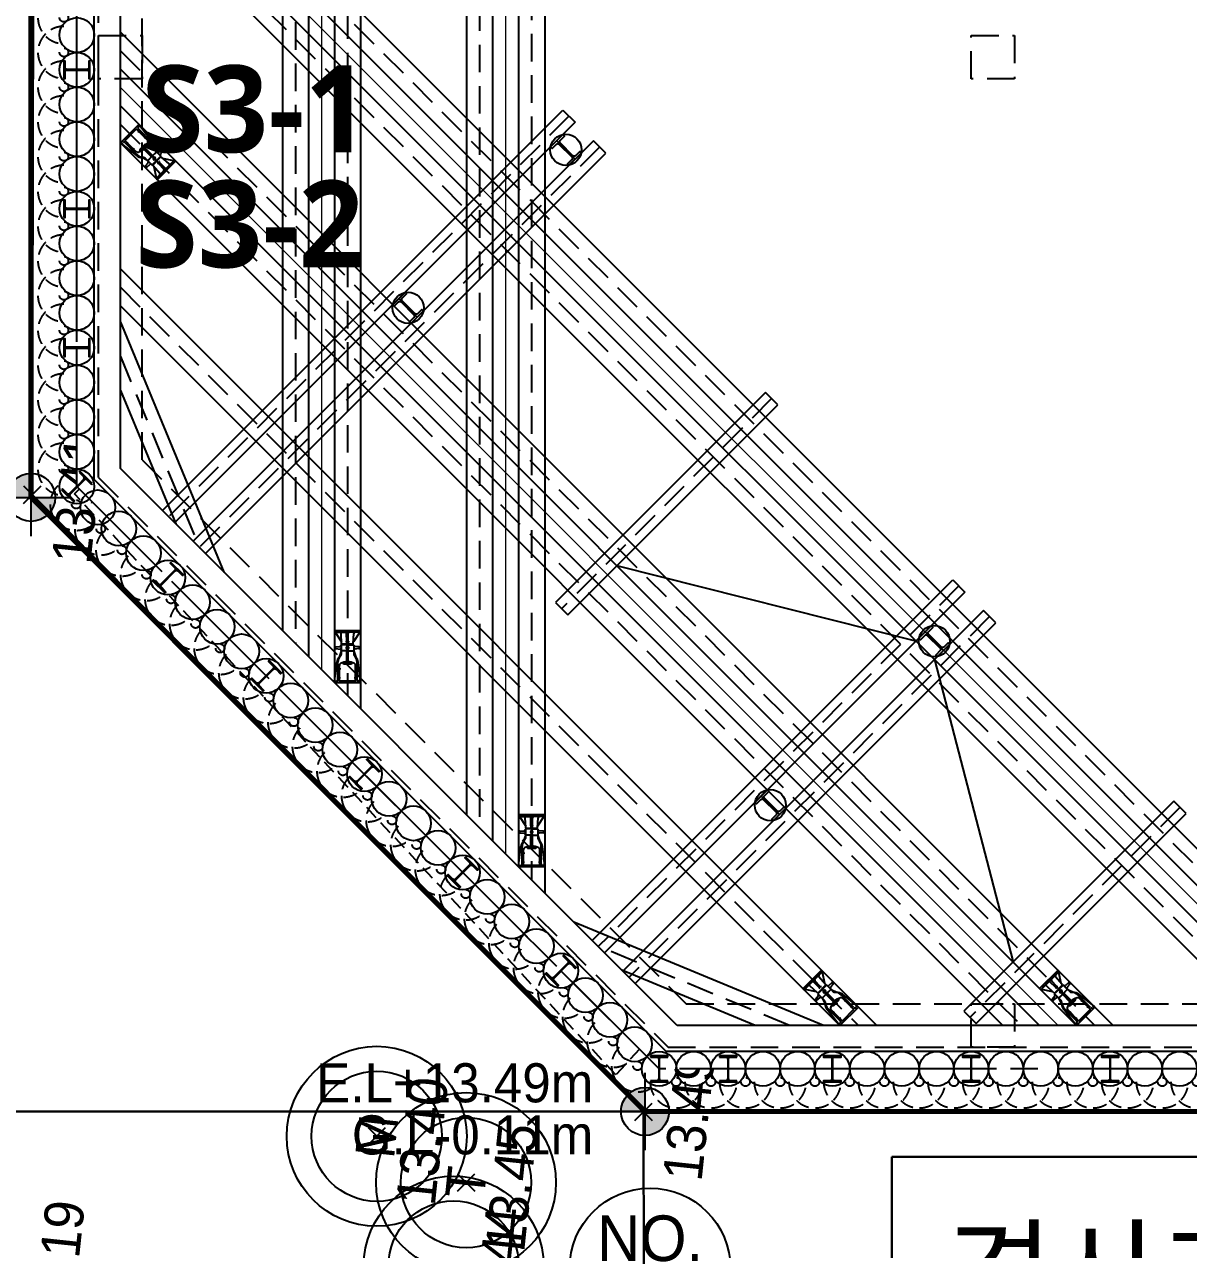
# Model space of a CAD drawing. Header units: millimetres. Extents: x 1073475 to 2890243, y -1340830 to -367733.
# Drawn here: x 2504820 to 2518226, y -432928 to -418822 of the extents above; entities that cross this region are included whole.
import ezdxf
from ezdxf.enums import TextEntityAlignment as Align
from ezdxf.xclip import XClip

# ---------------------------------------------------------------- set-up
doc = ezdxf.new("R2010")
doc.units = ezdxf.units.MM
doc.header["$LTSCALE"] = 50
doc.header["$XCLIPFRAME"] = 2
doc.header["$PDMODE"] = 3
doc.header["$PDSIZE"] = 100
for name, pattern in [('CENTER2', [28.575, 19.05, -3.175, 3.175, -3.175]), ('HIDDEN', [9.525, 6.35, -3.175]), ('HIDDEN2', [4.7625, 3.175, -1.5875]), ('PHANTOM', [63.5, 31.75, -6.35, 6.35, -6.35, 6.35, -6.35])]:
    doc.linetypes.add(name, pattern=pattern)
doc.layers.add('_0', color=7, linetype='Continuous', lineweight=0)
for name, color, linetype in [('ANGLE', 1, 'Continuous'), ('CEN', 1, 'CENTER2'), ('CIP', 1, 'Continuous'), ('H-BEAM', 5, 'Continuous'), ('H-BEAM-상부', 173, 'Continuous'), ('HPILE-300x200', 3, 'Continuous'), ('NO', 2, 'Continuous'), ('POST PILE', 6, 'Continuous'), ('SGR', 8, 'Continuous'), ('ST-CEN', 1, 'HIDDEN'), ('ST-CEN(상부 H-BEAM)', 1, 'HIDDEN'), ('ST-CEN(하부 H-BEAM)', 1, 'HIDDEN'), ('STRUT', 3, 'Continuous'), ('WALE-1', 3, 'Continuous'), ('가시설', 4, 'HIDDEN2'), ('건축', 233, 'HIDDEN'), ('단면', 4, 'Continuous'), ('대지경계선', 6, 'PHANTOM'), ('맨홀', 1, 'Continuous'), ('보도', 7, 'Continuous'), ('상수도맨홀', 1, 'Continuous'), ('연속지적도', 32, 'Continuous'), ('유압JACK', 2, 'Continuous'), ('측량점_높이', 8, 'Continuous'), ('측량점_심볼', 7, 'Continuous'), ('통신맨홀', 1, 'Continuous'), ('현황', 9, 'Continuous'), ('현황레벨', 7, 'Continuous')]:
    doc.layers.add(name, color=color, linetype=linetype)
doc.styles.get("Standard").update_dxf_attribs({"font": ''})
doc.styles.add('굴림체', font='')
doc.styles.add('돋움', font='')
doc.styles.add('로고', font='malgunbd.ttf')
doc.styles.get('Standard').set_extended_font_data('Dotum')
doc.styles.get('굴림체').set_extended_font_data('Dotum')
doc.styles.get('돋움').set_extended_font_data('Dotum')
doc.linetypes.add('WATER_LINE', pattern='A,12.7,-5.08,["WATER",Standard,S=2.54,R=0,X=-2.54,Y=-1.27],-6.35', length=24.13)

# ---------------------------------------------------------------- blocks, each defined once
blk = doc.blocks.new('A$405090834614')
at = {"layer": '가시설', "color": 251}
for p, q in [((132374, 145857), (138369, 152762)), ((138369, 152762), (140599, 150897)), ((140599, 150897), (134797, 144051)), ((134797, 144051), (132374, 145857))]:
    blk.add_line(p, q, dxfattribs=at)
at = {"layer": '맨홀', "color": 251}
for radius in [1036, 750]:
    blk.add_circle((131380, 148521), radius, dxfattribs=at)
at = {"layer": '보도', "color": 251}
for p, q in [((152284, 154699), (138309, 153245)), ((138309, 153245), (131984, 145496)), ((138309, 153245), (138309, 153245)), ((131984, 145496), (131984, 145496)), ((131984, 145496), (133055, 135292))]:
    blk.add_line(p, q, dxfattribs=at)
at = {"layer": '연속지적도', "color": 251}
for p, q in [((128018, 182925), (131988, 145494)), ((131988, 145494), (128018, 182925)), ((138278, 153274), (161008, 155684)), ((161008, 155684), (138278, 153274)), ((131988, 145494), (138278, 153274)), ((138278, 153274), (131988, 145494)), ((92708, 141325), (131988, 145494)), ((131988, 145494), (92708, 141325)), ((131988, 145494), (134628, 120624)), ((134628, 120624), (131988, 145494))]:
    blk.add_line(p, q, dxfattribs=at)
at = {"layer": '측량점_심볼', "color": 251}
for p in [(138309, 153245), (131380, 148521), (130959, 147442), (131984, 145496), (141444, 143892)]:
    blk.add_point(p, dxfattribs=at)
at = {"layer": '통신맨홀', "color": 251}
for centre, radius in [((129988, 147483), 1036), ((130959, 147442), 1036), ((129988, 147483), 750), ((130959, 147442), 750)]:
    blk.add_circle(centre, radius, dxfattribs=at)
at = {"layer": '상수도맨홀', "color": 251, "style": '굴림체'}
for s, p in [('M', (131380, 148521)), ('T', (130959, 147442))]:
    blk.add_text(s, height=450, dxfattribs=at).set_placement(p, align=Align.MIDDLE)
at = {"layer": '측량점_높이', "color": 251, "style": '굴림체'}
for s, p in [('13.41', (138309, 152945)), ('13.19', (129528, 152232)), ('13.40', (131380, 148221)), ('13.44', (129988, 147183)), ('13.45', (130959, 147142)), ('13.49', (131984, 145196)), ('13.73', (141444, 143592))]:
    blk.add_text(s, height=450, dxfattribs=at).set_placement(p, align=Align.TOP_CENTER)
blk = doc.blocks.new('A$C1D3235D9')
at = {"layer": 'SGR', "linetype": 'HIDDEN2'}
blk.add_circle((0, 0), 50, dxfattribs=at)
blk.add_arc((0, 0), 300, 0, 180, dxfattribs=at)
blk = doc.blocks.new('A$C7A8C1D28')
at = {"layer": '현황레벨'}
h = blk.add_hatch(color=8, dxfattribs=at)
h.paths.add_polyline_path([(-71073, -43383, 0.414214), (-71350, -43660), (-71073, -43660)])
h.paths.add_polyline_path([(-71073, -43660), (-71073, -43938, 0.414214), (-70796, -43660)])
h = blk.add_hatch(color=8, dxfattribs=at)
h.paths.add_polyline_path([(-64002, -50454, 0.414214), (-64279, -50731), (-64002, -50731)])
h.paths.add_polyline_path([(-64002, -50731), (-64002, -51009, 0.414214), (-63725, -50731)])
at = {"layer": '_0', "color": 8}
for p, q in [((-65608, -16716), (-65608, -47766)), ((-67729, -18838), (-67729, -45645)), ((-70045, -35941), (-56245, -49741)), ((-70045, -38941), (-59245, -49741))]:
    blk.add_line(p, q, dxfattribs=at)
at = {"layer": 'ANGLE', "color": 8, "ltscale": 0.2}
for p, q in [((-60882, -45316), (-64327, -44447)), ((-60670, -45528), (-59763, -49011))]:
    blk.add_line(p, q, dxfattribs=at)
at = {"layer": 'CEN', "color": 8, "ltscale": 1.5}
for p, q in [((-70545, -43536), (-70545, -20946)), ((-63840, -50241), (-70545, -43536)), ((-38522, -50241), (-63840, -50241))]:
    blk.add_line(p, q, dxfattribs=at)
at = {"layer": 'CIP', "color": 8}
for centre in [(-70545, -38336), (-70545, -38736), (-70545, -39136), (-70545, -39536), (-70545, -39936), (-70545, -40336), (-70545, -40736), (-70545, -41136), (-70545, -41536), (-70545, -41936), (-70545, -42336), (-70545, -42736), (-70545, -43136), (-70545, -43536), (-70306, -43775), (-70063, -44019), (-69780, -44302), (-69497, -44584), (-69214, -44867), (-68931, -45150), (-68648, -45433), (-68366, -45716), (-68083, -45999), (-67800, -46282), (-67517, -46564), (-67234, -46847), (-66951, -47130), (-66669, -47413), (-66386, -47696), (-66103, -47979), (-65820, -48261), (-65537, -48544), (-65254, -48827), (-64971, -49110), (-64689, -49393), (-64406, -49676), (-64123, -49958), (-63840, -50241), (-63443, -50241), (-63045, -50241), (-62645, -50241), (-62245, -50241), (-61845, -50241), (-61445, -50241), (-61045, -50241), (-60645, -50241), (-60245, -50241), (-59845, -50241), (-59445, -50241), (-59045, -50241), (-58645, -50241), (-58245, -50241), (-57845, -50241)]:
    blk.add_circle(centre, 200, dxfattribs=at)
at = {"layer": 'H-BEAM', "color": 8}
for p, q in [((-69561, -43813), (-64948, -39200)), ((-64948, -39200), (-64807, -39341)), ((-64807, -39341), (-69420, -43954)), ((-64595, -39553), (-69208, -44166)), ((-64453, -39695), (-64595, -39553)), ((-69066, -44308), (-64453, -39695)), ((-64612, -48763), (-60458, -44609)), ((-60458, -44609), (-60317, -44751)), ((-60317, -44751), (-64470, -48904)), ((-60105, -44963), (-64258, -49116)), ((-59963, -45104), (-60105, -44963)), ((-64117, -49258), (-59963, -45104))]:
    blk.add_line(p, q, dxfattribs=at)
at = {"layer": 'H-BEAM-상부', "color": 8}
for p, q in [((-62615, -42452), (-65034, -44872)), ((-62473, -42594), (-62615, -42452)), ((-64893, -45013), (-62473, -42594)), ((-65034, -44872), (-64893, -45013)), ((-57910, -47158), (-60329, -49577)), ((-57768, -47299), (-57910, -47158)), ((-60188, -49718), (-57768, -47299)), ((-60329, -49577), (-60188, -49718))]:
    blk.add_line(p, q, dxfattribs=at)
at = {"layer": 'HPILE-300x200', "color": 8}
for p, q in [((-70395, -38736), (-70695, -38736)), ((-70395, -40336), (-70695, -40336)), ((-70395, -41936), (-70695, -41936)), ((-70439, -43430), (-70651, -43642)), ((-70510, -43360), (-70520, -43369)), ((-70520, -43369), (-70466, -43423)), ((-70368, -43501), (-70510, -43360)), ((-70712, -43562), (-70722, -43572)), ((-70722, -43572), (-70580, -43713)), ((-70659, -43615), (-70712, -43562)), ((-70466, -43451), (-70630, -43615)), ((-70624, -43622), (-70460, -43457)), ((-70432, -43457), (-70378, -43511)), ((-70378, -43511), (-70368, -43501)), ((-70571, -43703), (-70624, -43650)), ((-70580, -43713), (-70571, -43703)), ((-69391, -44478), (-69603, -44691)), ((-68260, -45610), (-68472, -45822)), ((-67128, -46741), (-67340, -46953)), ((-65997, -47873), (-66209, -48085)), ((-64865, -49004), (-65078, -49216)), ((-63740, -50091), (-63940, -50091)), ((-63940, -50091), (-63940, -50105)), ((-63940, -50105), (-63865, -50105)), ((-63845, -50125), (-63845, -50357)), ((-63840, -50091), (-63840, -50391)), ((-63836, -50357), (-63836, -50125)), ((-63816, -50105), (-63740, -50105)), ((-63740, -50105), (-63740, -50091)), ((-62945, -50091), (-63145, -50091)), ((-63145, -50091), (-63145, -50105)), ((-63145, -50105), (-63070, -50105)), ((-63050, -50125), (-63050, -50357)), ((-63045, -50091), (-63045, -50391)), ((-63041, -50357), (-63041, -50125)), ((-63021, -50105), (-62945, -50105)), ((-62945, -50105), (-62945, -50091)), ((-61845, -50091), (-61845, -50391)), ((-60245, -50091), (-60245, -50391)), ((-58645, -50091), (-58645, -50391)), ((-63865, -50377), (-63940, -50377)), ((-63940, -50377), (-63940, -50391)), ((-63940, -50391), (-63740, -50391)), ((-63740, -50377), (-63816, -50377)), ((-63740, -50391), (-63740, -50377)), ((-63070, -50377), (-63145, -50377)), ((-63145, -50377), (-63145, -50391)), ((-63145, -50391), (-62945, -50391)), ((-62945, -50377), (-63021, -50377)), ((-62945, -50391), (-62945, -50377))]:
    blk.add_line(p, q, dxfattribs=at)
for points in [[(-70695, -38836), (-70681, -38836), (-70681, -38761, -0.414214), (-70661, -38741), (-70429, -38741, -0.414214), (-70409, -38761), (-70409, -38836), (-70395, -38836), (-70395, -38636), (-70409, -38636), (-70409, -38712, -0.414214), (-70429, -38732), (-70661, -38732, -0.414214), (-70681, -38712), (-70681, -38636), (-70695, -38636)], [(-70695, -40436), (-70681, -40436), (-70681, -40361, -0.414214), (-70661, -40341), (-70429, -40341, -0.414214), (-70409, -40361), (-70409, -40436), (-70395, -40436), (-70395, -40236), (-70409, -40236), (-70409, -40312, -0.414214), (-70429, -40332), (-70661, -40332, -0.414214), (-70681, -40312), (-70681, -40236), (-70695, -40236)], [(-70695, -42036), (-70681, -42036), (-70681, -41961, -0.414214), (-70661, -41941), (-70429, -41941, -0.414214), (-70409, -41961), (-70409, -42036), (-70395, -42036), (-70395, -41836), (-70409, -41836), (-70409, -41912, -0.414214), (-70429, -41932), (-70661, -41932, -0.414214), (-70681, -41912), (-70681, -41836), (-70695, -41836)], [(-69532, -44761), (-69522, -44751), (-69576, -44698, -0.414214), (-69576, -44670), (-69412, -44506, -0.414214), (-69383, -44506), (-69330, -44559), (-69320, -44549), (-69462, -44408), (-69472, -44418), (-69418, -44471, -0.414214), (-69418, -44499), (-69582, -44663, -0.414214), (-69610, -44663), (-69664, -44610), (-69674, -44620)], [(-68401, -45893), (-68391, -45883), (-68444, -45829, -0.414214), (-68444, -45801), (-68280, -45637, -0.414214), (-68252, -45637), (-68199, -45690), (-68189, -45680), (-68330, -45539), (-68340, -45549), (-68287, -45602, -0.414214), (-68287, -45631), (-68451, -45795, -0.414214), (-68479, -45795), (-68532, -45741), (-68542, -45751)], [(-67270, -47024), (-67260, -47014), (-67313, -46961, -0.414214), (-67313, -46932), (-67149, -46768, -0.414214), (-67121, -46768), (-67067, -46822), (-67057, -46812), (-67199, -46670), (-67209, -46680), (-67155, -46734, -0.414214), (-67155, -46762), (-67319, -46926, -0.414214), (-67348, -46926), (-67401, -46873), (-67411, -46883)], [(-66138, -48155), (-66128, -48145), (-66182, -48092, -0.414214), (-66182, -48064), (-66018, -47900, -0.414214), (-65989, -47900), (-65936, -47953), (-65926, -47943), (-66068, -47802), (-66077, -47812), (-66024, -47865, -0.414214), (-66024, -47893), (-66188, -48057, -0.414214), (-66216, -48057), (-66270, -48004), (-66280, -48014)], [(-65007, -49287), (-64997, -49277), (-65050, -49223, -0.414214), (-65050, -49195), (-64886, -49031, -0.414214), (-64858, -49031), (-64805, -49085), (-64795, -49075), (-64936, -48933), (-64946, -48943), (-64893, -48996, -0.414214), (-64893, -49025), (-65057, -49189, -0.414214), (-65085, -49189), (-65138, -49135), (-65148, -49145)], [(-61745, -50391), (-61745, -50377), (-61821, -50377, -0.414214), (-61841, -50357), (-61841, -50125, -0.414214), (-61821, -50105), (-61745, -50105), (-61745, -50091), (-61945, -50091), (-61945, -50105), (-61870, -50105, -0.414214), (-61850, -50125), (-61850, -50357, -0.414214), (-61870, -50377), (-61945, -50377), (-61945, -50391)], [(-60145, -50391), (-60145, -50377), (-60221, -50377, -0.414214), (-60241, -50357), (-60241, -50125, -0.414214), (-60221, -50105), (-60145, -50105), (-60145, -50091), (-60345, -50091), (-60345, -50105), (-60270, -50105, -0.414214), (-60250, -50125), (-60250, -50357, -0.414214), (-60270, -50377), (-60345, -50377), (-60345, -50391)], [(-58545, -50391), (-58545, -50377), (-58621, -50377, -0.414214), (-58641, -50357), (-58641, -50125, -0.414214), (-58621, -50105), (-58545, -50105), (-58545, -50091), (-58745, -50091), (-58745, -50105), (-58670, -50105, -0.414214), (-58650, -50125), (-58650, -50357, -0.414214), (-58670, -50377), (-58745, -50377), (-58745, -50391)]]:
    blk.add_lwpolyline(points, format="xyb", close=True, dxfattribs=at)
for centre, start, end in [((-70480, -43437), 315, 45), ((-70446, -43472), 45, 135), ((-70644, -43601), 225, 315), ((-70610, -43636), 135, 225), ((-63865, -50125), 0, 90), ((-63816, -50125), 90, 180), ((-63070, -50125), 0, 90), ((-63021, -50125), 90, 180), ((-63865, -50357), 270, 0), ((-63816, -50357), 180, 270), ((-63070, -50357), 270, 0), ((-63021, -50357), 180, 270)]:
    blk.add_arc(centre, 20, start, end, dxfattribs=at)
at = {"layer": 'NO', "color": 8}
blk.add_circle((-63944, -52541), 927, dxfattribs=at)
at = {"layer": 'POST PILE', "color": 8}
for p, q in [((-64807, -39765), (-65019, -39553)), ((-66625, -41584), (-66837, -41371)), ((-60564, -45422), (-60776, -45210)), ((-62453, -47311), (-62665, -47099))]:
    blk.add_line(p, q, dxfattribs=at)
for points in [[(-65090, -39624), (-65072, -39642), (-65022, -39592, -0.414214), (-64994, -39592), (-64845, -39740, -0.414214), (-64845, -39769), (-64895, -39818), (-64878, -39836), (-64736, -39695), (-64754, -39677), (-64804, -39727, -0.414214), (-64832, -39727), (-64980, -39578, -0.414214), (-64980, -39550), (-64931, -39500), (-64948, -39483)], [(-66908, -41442), (-66890, -41460), (-66840, -41410, -0.414214), (-66812, -41410), (-66664, -41559, -0.414214), (-66664, -41587), (-66713, -41637), (-66696, -41654), (-66554, -41513), (-66572, -41495), (-66622, -41545, -0.414214), (-66650, -41545), (-66799, -41397, -0.414214), (-66799, -41368), (-66749, -41318), (-66766, -41301)], [(-60847, -45281), (-60829, -45299), (-60780, -45249, -0.414214), (-60751, -45249), (-60603, -45397, -0.414214), (-60603, -45425), (-60653, -45475), (-60635, -45493), (-60493, -45352), (-60511, -45334), (-60561, -45384, -0.414214), (-60589, -45384), (-60738, -45235, -0.414214), (-60738, -45207), (-60688, -45157), (-60706, -45139)], [(-62736, -47170), (-62718, -47187), (-62668, -47138, -0.414214), (-62640, -47138), (-62492, -47286, -0.414214), (-62492, -47314), (-62541, -47364), (-62524, -47382), (-62382, -47240), (-62400, -47223), (-62450, -47273, -0.414214), (-62478, -47273), (-62627, -47124, -0.414214), (-62627, -47096), (-62577, -47046), (-62595, -47028)]]:
    blk.add_lwpolyline(points, format="xyb", close=True, dxfattribs=at)
for centre in [(-64913, -39659), (-66731, -41478), (-60670, -45316), (-62559, -47205)]:
    blk.add_circle(centre, 180, dxfattribs=at)
at = {"layer": 'SGR', "color": 8, "linetype": 'HIDDEN2'}
for centre in [(-70554, -43740), (-70271, -44023), (-70027, -44266), (-69744, -44549), (-63643, -50391), (-63243, -50391), (-62845, -50391), (-62445, -50391), (-62045, -50391)]:
    blk.add_circle(centre, 50, dxfattribs=at)
for centre, start, end in [((-70554, -43740), 135, 315), ((-70271, -44023), 135, 315), ((-70027, -44266), 135, 315), ((-69744, -44549), 135, 315), ((-63643, -50391), 180, 0), ((-63243, -50391), 180, 0), ((-62845, -50391), 180, 0), ((-62445, -50391), 180, 0), ((-62045, -50391), 180, 0)]:
    blk.add_arc(centre, 300, start, end, dxfattribs=at)
at = {"layer": 'ST-CEN', "color": 8}
for p, q in [((-65308, -16416), (-65308, -48066)), ((-65908, -17016), (-65908, -47466)), ((-67429, -18538), (-67429, -45945)), ((-68029, -19138), (-68029, -45345)), ((-70045, -35517), (-55821, -49741)), ((-70045, -36366), (-56669, -49741)), ((-70045, -38517), (-58821, -49741)), ((-70045, -39366), (-59669, -49741)), ((-70045, -41241), (-61545, -49741)), ((-70045, -42036), (-69131, -44243)), ((-62340, -49741), (-64547, -48827))]:
    blk.add_line(p, q, dxfattribs=at)
at = {"layer": 'ST-CEN(상부 H-BEAM)', "color": 8}
for p, q in [((-62544, -42523), (-64963, -44942)), ((-57839, -47228), (-60258, -49647))]:
    blk.add_line(p, q, dxfattribs=at)
at = {"layer": 'ST-CEN(하부 H-BEAM)', "color": 8}
for p, q in [((-64878, -39270), (-69491, -43884)), ((-64524, -39624), (-69137, -44237)), ((-60387, -44680), (-64541, -48833)), ((-60034, -45033), (-64187, -49187))]:
    blk.add_line(p, q, dxfattribs=at)
at = {"layer": 'STRUT', "color": 8}
for p, q in [((-65158, -16266), (-65158, -48216)), ((-65458, -16566), (-65458, -47916)), ((-65758, -16866), (-65758, -47616)), ((-66058, -17166), (-66058, -47316)), ((-67279, -18388), (-67279, -46095)), ((-67579, -18688), (-67579, -45795)), ((-67879, -18988), (-67879, -45495)), ((-68179, -19288), (-68179, -45195)), ((-70045, -35305), (-55609, -49741)), ((-70045, -35729), (-56033, -49741)), ((-70045, -36153), (-56457, -49741)), ((-70045, -36578), (-56882, -49741)), ((-70045, -38305), (-58609, -49741)), ((-70045, -38729), (-59033, -49741)), ((-70045, -39153), (-59457, -49741)), ((-70045, -39578), (-59882, -49741)), ((-70045, -41029), (-61333, -49741)), ((-70045, -41453), (-61757, -49741))]:
    blk.add_line(p, q, dxfattribs=at)
at = {"layer": 'STRUT', "color": 8, "ltscale": 0.2}
for p, q in [((-70045, -41644), (-68854, -44521)), ((-70045, -42428), (-69408, -43966)), ((-61948, -49741), (-64824, -48550)), ((-62732, -49741), (-64270, -49104))]:
    blk.add_line(p, q, dxfattribs=at)
at = {"layer": 'WALE-1', "color": 8}
for p, q in [((-70345, -43453), (-70345, -21029)), ((-70045, -43329), (-70045, -21153)), ((-63633, -49741), (-70045, -43329)), ((-63757, -50041), (-70345, -43453)), ((-39072, -49741), (-63633, -49741)), ((-38772, -50041), (-63757, -50041))]:
    blk.add_line(p, q, dxfattribs=at)
at = {"layer": '건축', "color": 8}
for p, q in [((-70295, -43433), (-70295, -21050)), ((-69795, -43226), (-69795, -21257)), ((-60245, -38841), (-60245, -38341)), ((-60245, -38341), (-59745, -38341)), ((-59745, -38341), (-59745, -38841)), ((-59745, -38841), (-60245, -38841)), ((-69795, -43226), (-63529, -49491)), ((-70295, -43433), (-63737, -49991)), ((-63529, -49491), (-40195, -49491)), ((-60245, -49991), (-60245, -49491)), ((-60245, -49491), (-59745, -49491)), ((-59745, -49491), (-59745, -49991)), ((-63737, -49991), (-39695, -49991)), ((-59745, -49991), (-60245, -49991))]:
    blk.add_line(p, q, dxfattribs=at)
for points in [[(-38995, -50731), (-64002, -50731), (-71073, -43660), (-71073, -20799), (-65416, -15142), (-38995, -15142)], [(-69795, -38841), (-70295, -38841), (-70295, -38341), (-69795, -38341)]]:
    blk.add_lwpolyline(points, close=True, dxfattribs=at)
at = {"layer": '대지경계선', "color": 8}
for p, q in [((-71073, -43660), (-71073, -20799)), ((-70545, -43536), (-70545, -20946)), ((-63840, -50241), (-70545, -43536)), ((-64002, -50731), (-71073, -43660)), ((-38522, -50241), (-63840, -50241)), ((-38995, -50731), (-64002, -50731))]:
    blk.add_line(p, q, dxfattribs=at)
at = {"layer": '유압JACK', "color": 8}
for p, q in [((-70045, -39578), (-69833, -39366)), ((-69991, -39549), (-69862, -39420)), ((-69858, -39420), (-69732, -39546)), ((-69839, -39439), (-69841, -39442)), ((-69841, -39442), (-69831, -39453)), ((-69824, -39382), (-69838, -39396)), ((-69838, -39417), (-69689, -39566)), ((-69824, -39375), (-69833, -39366)), ((-69828, -39450), (-69831, -39453)), ((-69824, -39375), (-69686, -39550)), ((-70036, -39587), (-70045, -39578)), ((-70036, -39587), (-69861, -39725)), ((-70029, -39587), (-70015, -39573)), ((-69994, -39573), (-69844, -39722)), ((-69991, -39553), (-69865, -39679)), ((-69972, -39572), (-69969, -39569)), ((-69969, -39569), (-69958, -39580)), ((-69961, -39583), (-69958, -39580)), ((-69824, -39669), (-69742, -39587)), ((-69822, -39656), (-69755, -39589)), ((-69820, -39672), (-69739, -39591)), ((-69818, -39659), (-69753, -39594)), ((-69816, -39661), (-69751, -39596)), ((-69816, -39669), (-69746, -39598)), ((-69764, -39513), (-69767, -39516)), ((-69757, -39527), (-69767, -39516)), ((-69754, -39524), (-69757, -39527)), ((-69752, -39593), (-69755, -39589)), ((-69753, -39594), (-69752, -39593)), ((-69751, -39596), (-69753, -39594)), ((-69751, -39596), (-69750, -39595)), ((-69746, -39598), (-69750, -39595)), ((-69746, -39598), (-69750, -39595)), ((-69746, -39598), (-69749, -39594)), ((-69746, -39598), (-69742, -39594)), ((-69738, -39603), (-69744, -39597)), ((-69739, -39591), (-69742, -39587)), ((-69736, -39600), (-69742, -39594)), ((-69631, -39677), (-69662, -39613)), ((-69662, -39635), (-69662, -39617)), ((-69897, -39646), (-69895, -39643)), ((-69884, -39654), (-69895, -39643)), ((-69887, -39657), (-69884, -39654)), ((-69820, -39672), (-69824, -39669)), ((-69818, -39659), (-69822, -39656)), ((-69815, -39660), (-69817, -39658)), ((-69813, -39665), (-69816, -39661)), ((-69813, -39665), (-69816, -39662)), ((-69811, -39674), (-69816, -39669)), ((-69808, -39673), (-69814, -39666)), ((-69734, -39780), (-69798, -39748)), ((-69776, -39748), (-69793, -39748)), ((-69771, -39653), (-69691, -39733)), ((-69763, -39661), (-69750, -39648)), ((-69730, -39783), (-69759, -39754)), ((-69758, -39640), (-69678, -39720)), ((-69691, -39744), (-69730, -39783)), ((-69679, -39732), (-69727, -39780)), ((-69704, -39719), (-69691, -39707)), ((-69691, -39744), (-69628, -39681)), ((-69679, -39732), (-69630, -39683)), ((-69669, -39821), (-69590, -39742)), ((-69664, -39825), (-69586, -39746)), ((-69628, -39681), (-69656, -39652)), ((-69629, -39781), (-69581, -39733)), ((-69582, -39726), (-69625, -39683)), ((-69624, -39684), (-69625, -39683)), ((-69623, -39685), (-69625, -39683)), ((-69625, -39786), (-69582, -39742)), ((-69567, -39656), (-69603, -39686)), ((-69588, -39749), (-69592, -39744)), ((-69586, -39746), (-69590, -39742)), ((-69553, -39670), (-69583, -39705)), ((-69581, -39727), (-69582, -39726)), ((-69574, -39742), (-69486, -39821)), ((-69428, -39783), (-69558, -39756)), ((-69755, -39843), (-69725, -39808)), ((-69741, -39857), (-69705, -39827)), ((-69727, -39787), (-69727, -39786)), ((-69685, -39828), (-69727, -39786)), ((-69726, -39788), (-69727, -39786)), ((-69683, -39830), (-69685, -39828)), ((-69629, -39781), (-69678, -39830)), ((-69664, -39825), (-69669, -39821)), ((-69669, -39837), (-69590, -39925)), ((-69625, -39786), (-69668, -39829)), ((-69662, -39823), (-69666, -39818)), ((-69627, -39983), (-69654, -39853)), ((-69630, -39986), (-69528, -39883)), ((-69630, -39986), (-69545, -39901)), ((-69621, -40002), (-69409, -39790)), ((-69409, -39790), (-69621, -40002)), ((-69606, -39816), (-69545, -39880)), ((-69595, -39805), (-69531, -39866)), ((-69425, -39781), (-69535, -39891)), ((-69425, -39781), (-69510, -39866)), ((-69425, -39781), (-69465, -39821)), ((-69409, -39790), (-69418, -39781)), ((-69630, -39986), (-69590, -39946)), ((-69621, -40002), (-69630, -39993)), ((-67579, -45195), (-67579, -45208)), ((-67279, -45195), (-67579, -45195)), ((-67579, -45195), (-67279, -45195)), ((-67574, -45213), (-67454, -45213)), ((-67574, -45213), (-67419, -45213)), ((-67574, -45213), (-67518, -45213)), ((-67570, -45213), (-67498, -45324)), ((-67497, -45345), (-67503, -45227)), ((-67437, -45316), (-67439, -45228)), ((-67284, -45213), (-67429, -45213)), ((-67421, -45316), (-67420, -45228)), ((-67284, -45213), (-67405, -45213)), ((-67362, -45345), (-67356, -45227)), ((-67288, -45213), (-67361, -45324)), ((-67284, -45213), (-67341, -45213)), ((-67279, -45195), (-67279, -45208)), ((-67562, -45382), (-67515, -45378)), ((-67562, -45402), (-67515, -45406)), ((-67502, -45361), (-67502, -45363)), ((-67502, -45363), (-67502, -45423)), ((-67429, -45357), (-67498, -45357)), ((-67429, -45351), (-67491, -45351)), ((-67374, -45351), (-67485, -45351)), ((-67485, -45351), (-67485, -45357)), ((-67374, -45357), (-67485, -45357)), ((-67482, -45351), (-67482, -45357)), ((-67429, -45351), (-67368, -45351)), ((-67429, -45357), (-67361, -45357)), ((-67377, -45351), (-67377, -45357)), ((-67374, -45351), (-67374, -45357)), ((-67357, -45361), (-67357, -45363)), ((-67357, -45363), (-67357, -45423)), ((-67297, -45382), (-67343, -45378)), ((-67297, -45402), (-67343, -45406)), ((-67579, -45782), (-67553, -45561)), ((-67539, -45762), (-67539, -45551)), ((-67502, -45432), (-67525, -45500)), ((-67510, -45484), (-67522, -45496)), ((-67502, -45421), (-67502, -45423)), ((-67502, -45422), (-67502, -45423)), ((-67502, -45427), (-67502, -45468)), ((-67413, -45427), (-67502, -45427)), ((-67429, -45427), (-67498, -45427)), ((-67482, -45561), (-67482, -45569)), ((-67479, -45560), (-67479, -45569)), ((-67438, -45548), (-67438, -45435)), ((-67420, -45454), (-67438, -45454)), ((-67420, -45536), (-67438, -45536)), ((-67429, -45427), (-67361, -45427)), ((-67420, -45548), (-67420, -45435)), ((-67413, -45427), (-67357, -45427)), ((-67380, -45560), (-67380, -45569)), ((-67377, -45561), (-67377, -45569)), ((-67357, -45421), (-67357, -45423)), ((-67357, -45422), (-67357, -45423)), ((-67357, -45427), (-67357, -45468)), ((-67357, -45432), (-67333, -45500)), ((-67349, -45484), (-67337, -45496)), ((-67319, -45762), (-67319, -45551)), ((-67279, -45782), (-67305, -45561)), ((-67523, -45774), (-67523, -45596)), ((-67523, -45627), (-67519, -45627)), ((-67523, -45642), (-67519, -45642)), ((-67519, -45627), (-67519, -45642)), ((-67486, -45569), (-67486, -45574)), ((-67371, -45569), (-67486, -45569)), ((-67371, -45574), (-67486, -45574)), ((-67476, -45569), (-67482, -45569)), ((-67477, -45569), (-67477, -45574)), ((-67476, -45569), (-67476, -45574)), ((-67476, -45569), (-67476, -45574)), ((-67377, -45569), (-67476, -45569)), ((-67474, -45574), (-67476, -45574)), ((-67474, -45577), (-67476, -45577)), ((-67476, -45577), (-67476, -45582)), ((-67382, -45582), (-67476, -45582)), ((-67474, -45574), (-67474, -45577)), ((-67382, -45574), (-67474, -45574)), ((-67382, -45577), (-67474, -45577)), ((-67384, -45574), (-67384, -45577)), ((-67382, -45569), (-67382, -45574)), ((-67382, -45569), (-67382, -45574)), ((-67382, -45577), (-67382, -45582)), ((-67371, -45569), (-67371, -45574)), ((-67339, -45627), (-67339, -45642)), ((-67335, -45627), (-67339, -45627)), ((-67335, -45642), (-67339, -45642)), ((-67335, -45774), (-67335, -45596)), ((-67579, -45782), (-67579, -45795)), ((-67279, -45795), (-67579, -45795)), ((-67574, -45777), (-67554, -45777)), ((-67523, -45732), (-67519, -45732)), ((-67523, -45747), (-67519, -45747)), ((-67338, -45777), (-67520, -45777)), ((-67519, -45747), (-67519, -45732)), ((-67339, -45747), (-67339, -45732)), ((-67335, -45732), (-67339, -45732)), ((-67335, -45747), (-67339, -45747)), ((-67284, -45777), (-67304, -45777)), ((-67279, -45782), (-67279, -45795)), ((-65458, -47316), (-65458, -47329)), ((-65158, -47316), (-65458, -47316)), ((-65458, -47316), (-65158, -47316)), ((-65453, -47334), (-65333, -47334)), ((-65453, -47334), (-65297, -47334)), ((-65453, -47334), (-65396, -47334)), ((-65449, -47334), (-65376, -47445)), ((-65375, -47467), (-65381, -47349)), ((-65316, -47437), (-65318, -47349)), ((-65163, -47334), (-65308, -47334)), ((-65300, -47437), (-65298, -47349)), ((-65163, -47334), (-65283, -47334)), ((-65241, -47467), (-65234, -47349)), ((-65167, -47334), (-65239, -47445)), ((-65163, -47334), (-65219, -47334)), ((-65158, -47316), (-65158, -47329)), ((-65440, -47503), (-65394, -47500)), ((-65440, -47523), (-65394, -47527)), ((-65380, -47482), (-65380, -47485)), ((-65380, -47485), (-65380, -47544)), ((-65308, -47478), (-65376, -47478)), ((-65308, -47472), (-65369, -47472)), ((-65252, -47472), (-65363, -47472)), ((-65363, -47472), (-65363, -47478)), ((-65252, -47478), (-65363, -47478)), ((-65360, -47472), (-65360, -47478)), ((-65308, -47472), (-65247, -47472)), ((-65308, -47478), (-65239, -47478)), ((-65255, -47472), (-65255, -47478)), ((-65252, -47472), (-65252, -47478)), ((-65235, -47482), (-65235, -47485)), ((-65235, -47485), (-65235, -47544)), ((-65175, -47503), (-65222, -47500)), ((-65175, -47523), (-65222, -47527)), ((-65418, -47883), (-65418, -47672)), ((-65380, -47553), (-65404, -47621)), ((-65388, -47605), (-65401, -47618)), ((-65380, -47542), (-65380, -47544)), ((-65380, -47543), (-65380, -47544)), ((-65380, -47548), (-65380, -47589)), ((-65291, -47548), (-65380, -47548)), ((-65308, -47548), (-65376, -47548)), ((-65317, -47669), (-65317, -47556)), ((-65299, -47575), (-65317, -47575)), ((-65299, -47658), (-65317, -47658)), ((-65308, -47548), (-65239, -47548)), ((-65299, -47669), (-65299, -47556)), ((-65291, -47548), (-65235, -47548)), ((-65235, -47542), (-65235, -47544)), ((-65235, -47543), (-65235, -47544)), ((-65235, -47548), (-65235, -47589)), ((-65235, -47553), (-65212, -47621)), ((-65227, -47605), (-65215, -47618)), ((-65198, -47883), (-65198, -47672)), ((-65458, -47903), (-65432, -47682)), ((-65402, -47895), (-65402, -47717)), ((-65402, -47748), (-65398, -47748)), ((-65402, -47763), (-65398, -47763)), ((-65398, -47748), (-65398, -47763)), ((-65365, -47690), (-65365, -47695)), ((-65250, -47690), (-65365, -47690)), ((-65250, -47695), (-65365, -47695)), ((-65360, -47682), (-65360, -47690)), ((-65355, -47690), (-65360, -47690)), ((-65357, -47681), (-65357, -47690)), ((-65355, -47690), (-65355, -47695)), ((-65355, -47690), (-65355, -47695)), ((-65355, -47690), (-65355, -47695)), ((-65255, -47690), (-65355, -47690)), ((-65353, -47695), (-65355, -47695)), ((-65353, -47698), (-65355, -47698)), ((-65355, -47698), (-65355, -47703)), ((-65261, -47703), (-65355, -47703)), ((-65353, -47695), (-65353, -47698)), ((-65261, -47695), (-65353, -47695)), ((-65261, -47698), (-65353, -47698)), ((-65263, -47695), (-65263, -47698)), ((-65261, -47690), (-65261, -47695)), ((-65261, -47698), (-65261, -47703)), ((-65260, -47690), (-65260, -47695)), ((-65258, -47681), (-65258, -47690)), ((-65255, -47682), (-65255, -47690)), ((-65250, -47690), (-65250, -47695)), ((-65218, -47748), (-65218, -47763)), ((-65214, -47748), (-65218, -47748)), ((-65214, -47763), (-65218, -47763)), ((-65214, -47895), (-65214, -47717)), ((-65158, -47903), (-65184, -47682)), ((-65458, -47903), (-65458, -47916)), ((-65158, -47916), (-65458, -47916)), ((-65453, -47898), (-65433, -47898)), ((-65402, -47853), (-65398, -47853)), ((-65402, -47868), (-65398, -47868)), ((-65217, -47898), (-65399, -47898)), ((-65398, -47868), (-65398, -47853)), ((-65218, -47868), (-65218, -47853)), ((-65214, -47853), (-65218, -47853)), ((-65214, -47868), (-65218, -47868)), ((-65163, -47898), (-65183, -47898)), ((-65158, -47903), (-65158, -47916)), ((-61969, -49105), (-62182, -49317)), ((-62182, -49317), (-61969, -49105)), ((-62165, -49326), (-62055, -49216)), ((-61960, -49121), (-62063, -49224)), ((-61985, -49291), (-62046, -49227)), ((-61960, -49121), (-62045, -49206)), ((-61922, -49270), (-62001, -49182)), ((-61960, -49121), (-62000, -49161)), ((-61969, -49105), (-61960, -49114)), ((-61963, -49124), (-61936, -49254)), ((-59245, -49105), (-59457, -49317)), ((-59457, -49317), (-59245, -49105)), ((-59441, -49326), (-59331, -49216)), ((-59236, -49121), (-59338, -49224)), ((-59236, -49121), (-59321, -49206)), ((-59260, -49291), (-59321, -49227)), ((-59236, -49121), (-59276, -49161)), ((-59197, -49270), (-59276, -49182)), ((-59245, -49105), (-59236, -49114)), ((-59239, -49124), (-59212, -49254)), ((-62182, -49317), (-62172, -49326)), ((-62165, -49326), (-62080, -49241)), ((-62165, -49326), (-62125, -49286)), ((-62162, -49323), (-62033, -49350)), ((-62017, -49365), (-62105, -49286)), ((-61996, -49302), (-62059, -49241)), ((-61965, -49321), (-62009, -49365)), ((-61961, -49326), (-62009, -49374)), ((-61926, -49282), (-62004, -49360)), ((-62004, -49360), (-62000, -49365)), ((-62002, -49358), (-61998, -49363)), ((-61922, -49286), (-62000, -49365)), ((-61965, -49321), (-61922, -49278)), ((-61900, -49363), (-61963, -49426)), ((-61961, -49326), (-61912, -49277)), ((-61928, -49284), (-61924, -49288)), ((-61926, -49282), (-61922, -49286)), ((-61911, -49375), (-61863, -49327)), ((-61907, -49277), (-61905, -49279)), ((-61905, -49279), (-61863, -49321)), ((-61900, -49363), (-61860, -49324)), ((-61850, -49250), (-61885, -49280)), ((-61835, -49264), (-61865, -49299)), ((-61865, -49319), (-61863, -49321)), ((-61864, -49320), (-61863, -49321)), ((-61860, -49324), (-61831, -49353)), ((-61857, -49327), (-61792, -49359)), ((-61814, -49358), (-61797, -49358)), ((-59457, -49317), (-59448, -49326)), ((-59441, -49326), (-59356, -49241)), ((-59441, -49326), (-59401, -49286)), ((-59438, -49323), (-59308, -49350)), ((-59293, -49365), (-59380, -49286)), ((-59271, -49302), (-59335, -49241)), ((-59237, -49326), (-59285, -49374)), ((-59241, -49321), (-59284, -49365)), ((-59202, -49282), (-59280, -49360)), ((-59280, -49360), (-59276, -49365)), ((-59278, -49358), (-59274, -49363)), ((-59197, -49286), (-59276, -49365)), ((-59241, -49321), (-59198, -49278)), ((-59175, -49363), (-59238, -49426)), ((-59237, -49326), (-59188, -49277)), ((-59204, -49284), (-59200, -49288)), ((-59202, -49282), (-59197, -49286)), ((-59187, -49375), (-59139, -49327)), ((-59183, -49277), (-59181, -49279)), ((-59181, -49279), (-59139, -49321)), ((-59175, -49363), (-59136, -49324)), ((-59125, -49250), (-59161, -49280)), ((-59111, -49264), (-59141, -49299)), ((-59140, -49319), (-59139, -49321)), ((-59139, -49320), (-59139, -49321)), ((-59136, -49324), (-59107, -49353)), ((-59132, -49327), (-59068, -49359)), ((-59090, -49358), (-59073, -49358)), ((-62037, -49437), (-62007, -49401)), ((-62023, -49451), (-61987, -49421)), ((-62009, -49380), (-62008, -49381)), ((-62008, -49381), (-61966, -49423)), ((-61967, -49422), (-61966, -49423)), ((-61966, -49423), (-61966, -49423)), ((-61963, -49426), (-61934, -49455)), ((-61911, -49375), (-61960, -49423)), ((-61959, -49430), (-61928, -49494)), ((-61928, -49472), (-61928, -49489)), ((-61832, -49467), (-61912, -49387)), ((-61820, -49454), (-61900, -49374)), ((-61886, -49387), (-61899, -49400)), ((-61854, -49507), (-61848, -49513)), ((-61852, -49504), (-61846, -49510)), ((-61770, -49435), (-61851, -49516)), ((-61767, -49438), (-61848, -49519)), ((-61844, -49509), (-61848, -49513)), ((-61774, -49438), (-61844, -49509)), ((-61844, -49509), (-61841, -49512)), ((-61844, -49509), (-61841, -49512)), ((-61844, -49509), (-61841, -49512)), ((-61839, -49511), (-61841, -49512)), ((-61828, -49446), (-61840, -49459)), ((-61774, -49446), (-61839, -49511)), ((-61839, -49511), (-61837, -49513)), ((-61772, -49448), (-61837, -49513)), ((-61769, -49451), (-61835, -49518)), ((-61783, -49434), (-61776, -49441)), ((-61780, -49433), (-61774, -49438)), ((-61778, -49442), (-61774, -49446)), ((-61777, -49442), (-61774, -49445)), ((-61776, -49447), (-61774, -49449)), ((-61772, -49448), (-61769, -49451)), ((-61770, -49435), (-61767, -49438)), ((-61597, -49534), (-61746, -49385)), ((-61554, -49520), (-61729, -49382)), ((-61600, -49554), (-61726, -49428)), ((-61704, -49450), (-61706, -49453)), ((-61706, -49453), (-61696, -49463)), ((-61693, -49461), (-61696, -49463)), ((-59313, -49437), (-59283, -49401)), ((-59299, -49451), (-59263, -49421)), ((-59285, -49380), (-59284, -49381)), ((-59284, -49381), (-59241, -49423)), ((-59243, -49422), (-59241, -49423)), ((-59242, -49423), (-59241, -49423)), ((-59238, -49426), (-59210, -49455)), ((-59187, -49375), (-59236, -49423)), ((-59235, -49430), (-59204, -49494)), ((-59204, -49472), (-59204, -49489)), ((-59108, -49467), (-59188, -49387)), ((-59095, -49454), (-59175, -49374)), ((-59162, -49387), (-59175, -49400)), ((-59130, -49507), (-59124, -49513)), ((-59128, -49504), (-59122, -49510)), ((-59046, -49435), (-59127, -49516)), ((-59042, -49438), (-59124, -49519)), ((-59120, -49509), (-59124, -49513)), ((-59050, -49438), (-59120, -49509)), ((-59120, -49509), (-59117, -49512)), ((-59120, -49509), (-59116, -49512)), ((-59120, -49509), (-59116, -49512)), ((-59103, -49446), (-59116, -49459)), ((-59115, -49511), (-59116, -49512)), ((-59050, -49446), (-59115, -49511)), ((-59115, -49511), (-59113, -49513)), ((-59048, -49448), (-59113, -49513)), ((-59044, -49451), (-59111, -49518)), ((-59058, -49434), (-59052, -49441)), ((-59055, -49433), (-59050, -49438)), ((-59054, -49442), (-59050, -49446)), ((-59053, -49442), (-59050, -49445)), ((-59051, -49447), (-59049, -49449)), ((-59048, -49448), (-59044, -49451)), ((-59046, -49435), (-59042, -49438)), ((-58872, -49534), (-59022, -49385)), ((-58830, -49520), (-59005, -49382)), ((-58875, -49554), (-59002, -49428)), ((-58979, -49450), (-58982, -49453)), ((-58982, -49453), (-58971, -49463)), ((-58969, -49461), (-58971, -49463)), ((-61766, -49732), (-61905, -49557)), ((-61752, -49690), (-61902, -49540)), ((-61733, -49687), (-61859, -49561)), ((-61851, -49516), (-61848, -49519)), ((-61837, -49513), (-61839, -49514)), ((-61839, -49514), (-61835, -49518)), ((-61836, -49583), (-61834, -49580)), ((-61834, -49580), (-61823, -49591)), ((-61826, -49594), (-61823, -49591)), ((-61545, -49529), (-61757, -49741)), ((-61600, -49558), (-61728, -49687)), ((-61629, -49524), (-61632, -49527)), ((-61622, -49538), (-61632, -49527)), ((-61619, -49535), (-61622, -49538)), ((-61561, -49520), (-61576, -49534)), ((-61554, -49520), (-61545, -49529)), ((-59042, -49732), (-59180, -49557)), ((-59028, -49690), (-59177, -49540)), ((-59008, -49687), (-59134, -49561)), ((-59127, -49516), (-59124, -49519)), ((-59113, -49513), (-59114, -49514)), ((-59114, -49514), (-59111, -49518)), ((-59112, -49583), (-59109, -49580)), ((-59109, -49580), (-59099, -49591)), ((-59102, -49594), (-59099, -49591)), ((-58821, -49529), (-59033, -49741)), ((-58875, -49558), (-59004, -49687)), ((-58905, -49524), (-58908, -49527)), ((-58897, -49538), (-58908, -49527)), ((-58894, -49535), (-58897, -49538)), ((-58837, -49520), (-58851, -49534)), ((-58830, -49520), (-58821, -49529)), ((-61766, -49725), (-61752, -49711)), ((-61766, -49732), (-61757, -49741)), ((-61762, -49657), (-61759, -49654)), ((-61749, -49665), (-61759, -49654)), ((-61752, -49668), (-61749, -49665)), ((-59042, -49725), (-59028, -49711)), ((-59042, -49732), (-59033, -49741)), ((-59038, -49657), (-59035, -49654)), ((-59025, -49665), (-59035, -49654)), ((-59027, -49668), (-59025, -49665))]:
    blk.add_line(p, q, dxfattribs=at)
for centre, radius, start, end in [((-69860, -39422), 3, 45, 135), ((-69827, -39407), 15, 135, 225), ((-69827, -39378), 5, 315, 45), ((-70032, -39583), 5, 225, 315), ((-70004, -39583), 15, 45, 135), ((-69989, -39551), 3, 135, 225), ((-69883, -39527), 164, 315, 344.7623), ((-69754, -39637), 5, 139.7518, 225), ((-69749, -39564), 25, 344.7623, 45), ((-69772, -39639), 110, 0.3602, 45), ((-69772, -39617), 110, 0, 37.9969), ((-69847, -39661), 25, 225, 285.2377), ((-69793, -39638), 110, 232.0031, 270), ((-69772, -39639), 110, 225, 269.6398), ((-69883, -39527), 164, 285.2377, 315), ((-69774, -39656), 5, 45, 130.2482), ((-69773, -39769), 20, 45, 89.6398), ((-69696, -39738), 7.5, 315, 45), ((-69672, -39715), 7.5, 225, 315), ((-69654, -39757), 15, 135, 315), ((-69654, -39757), 15, 315, 135), ((-69654, -39757), 10, 135, 315), ((-69642, -39638), 20, 180.3602, 225), ((-69654, -39757), 10, 315, 135), ((-69628, -39686), 4, 45, 135), ((-69613, -39674), 15, 225, 310.2364), ((-69572, -39715), 15, 139.7636, 225), ((-69578, -39747), 6, 48, 135), ((-69584, -39730), 4, 315, 45), ((-69560, -39663), 10, 315, 135), ((-69748, -39850), 10, 135, 315), ((-69724, -39783), 4, 135, 225), ((-69736, -39798), 15, 319.7636, 45), ((-69696, -39839), 15, 45, 130.2364), ((-69681, -39827), 4, 225, 315), ((-69664, -39833), 6, 135, 222), ((-69613, -39823), 10, 43.7326, 135), ((-69588, -39798), 10, 135, 226.2674), ((-69556, -39890), 15, 315, 43.7326), ((-69521, -39855), 15, 226.2674, 315), ((-69476, -39810), 15, 228, 315), ((-69421, -39784), 5, 45, 135), ((-69627, -39989), 5, 135, 225), ((-69601, -39935), 15, 315, 42), ((-67574, -45208), 5, 180, 270), ((-67518, -45228), 15, 3, 90), ((-67454, -45228), 15, 1.2674, 90), ((-67405, -45228), 15, 90, 178.7326), ((-67341, -45228), 15, 90, 177), ((-67284, -45208), 5, 270, 0), ((-67562, -45392), 10, 90, 270), ((-67517, -45363), 15, 274.7636, 0), ((-67517, -45421), 15, 0, 85.2364), ((-67498, -45361), 4, 90, 180), ((-67491, -45345), 6, 183, 270), ((-67447, -45316), 10, 270, 1.2674), ((-67429, -45392), 15, 90, 270), ((-67429, -45392), 10, 90, 270), ((-67429, -45392), 15, 270, 90), ((-67429, -45392), 10, 270, 90), ((-67411, -45316), 10, 178.7326, 270), ((-67368, -45345), 6, 270, 357), ((-67361, -45361), 4, 0, 90), ((-67342, -45363), 15, 180, 265.2364), ((-67342, -45421), 15, 94.7636, 180), ((-67297, -45392), 10, 270, 90), ((-67444, -45574), 110, 135, 172.9969), ((-67429, -45559), 110, 135.3602, 180), ((-67429, -45716), 164, 90, 119.7623), ((-67522, -45468), 20, 315.3602, 0), ((-67498, -45423), 4, 180, 270), ((-67446, -45435), 7.5, 0, 90), ((-67443, -45548), 5, 274.7518, 0), ((-67429, -45716), 164, 60.2377, 90), ((-67413, -45435), 7.5, 90, 180), ((-67415, -45548), 5, 180, 265.2482), ((-67361, -45423), 4, 270, 0), ((-67337, -45468), 20, 180, 224.6398), ((-67429, -45559), 110, 0, 44.6398), ((-67414, -45574), 110, 7.0031, 45), ((-67498, -45596), 25, 119.7623, 180), ((-67360, -45596), 25, 0, 60.2377), ((-67574, -45782), 5, 90, 180), ((-67554, -45762), 15, 270, 0), ((-67520, -45774), 3, 180, 270), ((-67338, -45774), 3, 270, 0), ((-67304, -45762), 15, 180, 270), ((-67284, -45782), 5, 0, 90), ((-65453, -47329), 5, 180, 270), ((-65396, -47349), 15, 3, 90), ((-65333, -47349), 15, 1.2674, 90), ((-65283, -47349), 15, 90, 178.7326), ((-65219, -47349), 15, 90, 177), ((-65163, -47329), 5, 270, 0), ((-65440, -47513), 10, 90, 270), ((-65395, -47485), 15, 274.7636, 0), ((-65395, -47542), 15, 0, 85.2364), ((-65376, -47482), 4, 90, 180), ((-65369, -47466), 6, 183, 270), ((-65326, -47437), 10, 270, 1.2674), ((-65308, -47513), 15, 90, 270), ((-65308, -47513), 10, 90, 270), ((-65308, -47513), 15, 270, 90), ((-65308, -47513), 10, 270, 90), ((-65290, -47437), 10, 178.7326, 270), ((-65247, -47466), 6, 270, 357), ((-65239, -47482), 4, 0, 90), ((-65220, -47485), 15, 180, 265.2364), ((-65220, -47542), 15, 94.7636, 180), ((-65175, -47513), 10, 270, 90), ((-65323, -47695), 110, 135, 172.9969), ((-65308, -47680), 110, 135.3602, 180), ((-65308, -47838), 164, 90, 119.7623), ((-65400, -47589), 20, 315.3602, 0), ((-65376, -47544), 4, 180, 270), ((-65324, -47556), 7.5, 0, 90), ((-65322, -47669), 5, 274.7518, 0), ((-65308, -47838), 164, 60.2377, 90), ((-65291, -47556), 7.5, 90, 180), ((-65294, -47669), 5, 180, 265.2482), ((-65239, -47544), 4, 270, 0), ((-65215, -47589), 20, 180, 224.6398), ((-65308, -47680), 110, 0, 44.6398), ((-65293, -47695), 110, 7.0031, 45), ((-65377, -47717), 25, 119.7623, 180), ((-65239, -47717), 25, 0, 60.2377), ((-65453, -47903), 5, 90, 180), ((-65433, -47883), 15, 270, 0), ((-65399, -47895), 3, 180, 270), ((-65217, -47895), 3, 270, 0), ((-65183, -47883), 15, 180, 270), ((-65163, -47903), 5, 0, 90), ((-62035, -49217), 15, 135, 223.7326), ((-61990, -49172), 15, 135, 222), ((-61964, -49118), 5, 315, 45), ((-59310, -49217), 15, 135, 223.7326), ((-59265, -49172), 15, 135, 222), ((-59239, -49118), 5, 315, 45), ((-62169, -49323), 5, 225, 315), ((-62115, -49297), 15, 48, 135), ((-62070, -49252), 15, 46.2674, 135), ((-62013, -49360), 6, 228, 315), ((-62002, -49309), 10, 315, 46.2674), ((-61977, -49284), 10, 223.7326, 315), ((-61936, -49350), 15, 135, 315), ((-61936, -49350), 15, 315, 135), ((-61936, -49350), 10, 135, 315), ((-61936, -49350), 10, 315, 135), ((-61926, -49274), 6, 315, 42), ((-61910, -49280), 4, 45, 135), ((-61895, -49268), 15, 225, 310.2364), ((-61894, -49369), 7.5, 135, 225), ((-61854, -49309), 15, 139.7636, 225), ((-61866, -49324), 4, 315, 45), ((-61842, -49257), 10, 315, 135), ((-61817, -49338), 20, 225, 269.6398), ((-61818, -49468), 110, 45, 89.6398), ((-61797, -49468), 110, 52.0031, 90), ((-59445, -49323), 5, 225, 315), ((-59390, -49297), 15, 48, 135), ((-59345, -49252), 15, 46.2674, 135), ((-59288, -49360), 6, 228, 315), ((-59278, -49309), 10, 315, 46.2674), ((-59253, -49284), 10, 223.7326, 315), ((-59212, -49350), 15, 135, 315), ((-59212, -49350), 15, 315, 135), ((-59212, -49350), 10, 135, 315), ((-59212, -49350), 10, 315, 135), ((-59202, -49274), 6, 315, 42), ((-59185, -49280), 4, 45, 135), ((-59170, -49268), 15, 225, 310.2364), ((-59170, -49369), 7.5, 135, 225), ((-59130, -49309), 15, 139.7636, 225), ((-59142, -49324), 4, 315, 45), ((-59118, -49257), 10, 315, 135), ((-59093, -49338), 20, 225, 269.6398), ((-59094, -49468), 110, 45, 89.6398), ((-59073, -49468), 110, 52.0031, 90), ((-62030, -49444), 10, 135, 315), ((-62007, -49377), 4, 135, 225), ((-62018, -49392), 15, 319.7636, 45), ((-61978, -49433), 15, 45, 130.2364), ((-61963, -49421), 4, 225, 315), ((-61948, -49469), 20, 0.3602, 45), ((-61818, -49468), 110, 180.3602, 225), ((-61818, -49489), 110, 180, 217.9969), ((-61918, -49392), 7.5, 45, 135), ((-61707, -49580), 164, 135, 164.7623), ((-61836, -49470), 5, 319.7518, 45), ((-61707, -49580), 164, 105.2377, 135), ((-61816, -49451), 5, 225, 310.2482), ((-61743, -49445), 25, 45, 105.2377), ((-59306, -49444), 10, 135, 315), ((-59282, -49377), 4, 135, 225), ((-59294, -49392), 15, 319.7636, 45), ((-59253, -49433), 15, 45, 130.2364), ((-59238, -49421), 4, 225, 315), ((-59224, -49469), 20, 0.3602, 45), ((-59094, -49468), 110, 180.3602, 225), ((-59094, -49489), 110, 180, 217.9969), ((-59194, -49392), 7.5, 45, 135), ((-58983, -49580), 164, 135, 164.7623), ((-59112, -49470), 5, 319.7518, 45), ((-58983, -49580), 164, 105.2377, 135), ((-59092, -49451), 5, 225, 310.2482), ((-59019, -49445), 25, 45, 105.2377), ((-61841, -49543), 25, 164.7623, 225), ((-61602, -49556), 3, 315, 45), ((-61586, -49524), 15, 225, 315), ((-61558, -49524), 5, 45, 135), ((-59117, -49543), 25, 164.7623, 225), ((-58877, -49556), 3, 315, 45), ((-58862, -49524), 15, 225, 315), ((-58834, -49524), 5, 45, 135), ((-61763, -49729), 5, 135, 225), ((-61763, -49700), 15, 315, 45), ((-61730, -49685), 3, 225, 315), ((-59039, -49729), 5, 135, 225), ((-59039, -49700), 15, 315, 45), ((-59006, -49685), 3, 225, 315)]:
    blk.add_arc(centre, radius, start, end, dxfattribs=at)
at = {"layer": '현황레벨', "color": 8}
for p, q in [((-71073, -44107), (-71073, -43214)), ((-71519, -43660), (-70627, -43660)), ((-64002, -51178), (-64002, -50285)), ((-64448, -50731), (-63556, -50731))]:
    blk.add_line(p, q, dxfattribs=at)
for centre in [(-71073, -43660), (-64002, -50731)]:
    blk.add_circle(centre, 277, dxfattribs=at)
at = {"layer": 'SGR', "color": 8, "linetype": 'HIDDEN2'}
for p, rotation in [((-70695, -38136), 89.99999999650223), ((-70695, -38536), 89.99999999650223), ((-70695, -38936), 89.99999999650223), ((-70695, -39336), 89.99999999650223), ((-70695, -39736), 89.99999999650223), ((-70695, -40136), 89.99999999650223), ((-70695, -40536), 89.99999999650223), ((-70695, -40936), 89.99999999650223), ((-70695, -41336), 89.99999999650223), ((-70695, -41736), 89.99999999650223), ((-70695, -42136), 89.99999999650223), ((-70695, -42536), 89.99999999650223), ((-70695, -42936), 89.99999999650223), ((-70695, -43336), 89.99999999650223), ((-69462, -44832), 135.000000004667), ((-69179, -45115), 135.000000004667), ((-68896, -45398), 135.000000004667), ((-68613, -45680), 135.000000004667), ((-68330, -45963), 135.000000004667), ((-68047, -46246), 135.000000004667), ((-67765, -46529), 135.000000004667), ((-67482, -46812), 135.000000004667), ((-67199, -47095), 135.000000004667), ((-66916, -47378), 135.000000004667), ((-66633, -47660), 135.000000004667), ((-66350, -47943), 135.000000004667), ((-66068, -48226), 135.000000004667), ((-65785, -48509), 135.000000004667), ((-65502, -48792), 135.000000004667), ((-65219, -49075), 135.000000004667), ((-64936, -49357), 135.000000004667), ((-64653, -49640), 135.000000004667), ((-64370, -49923), 135.000000004667), ((-64088, -50206), 135.000000004667), ((-61645, -50391), 180.0000000000001), ((-61245, -50391), 180.0000000000001), ((-60845, -50391), 180.0000000000001), ((-60445, -50391), 180.0000000000001), ((-60045, -50391), 180.0000000000001), ((-59645, -50391), 180.0000000000001), ((-59245, -50391), 180.0000000000001), ((-58845, -50391), 180.0000000000001), ((-58445, -50391), 180.0000000000001), ((-58045, -50391), 180.0000000000001), ((-57645, -50391), 180.0000000000001)]:
    blk.add_blockref('A$C1D3235D9', p, dxfattribs=dict(at, rotation=rotation))
at = {"layer": 'NO', "color": 8, "style": '돋움'}
blk.add_text('NO.', height=525, dxfattribs=at).set_placement((-63944, -52191), align=Align.MIDDLE_CENTER)
at = {"layer": '현황레벨', "color": 8, "style": '돋움'}
for s, p in [('E.L+13.49m', (-64598, -50401)), ('G.L-0.11m', (-64598, -51001))]:
    blk.add_text(s, height=450, dxfattribs=at).set_placement(p, align=Align.MIDDLE_RIGHT)

msp = doc.modelspace()

# ---------------------------------------------------------------- linework, layer by layer
at = {"layer": '단면', "color": 5, "linetype": 'WATER_LINE', "lineweight": 30, "ltscale": 0.2}
msp.add_lwpolyline([(2514808.2, -431861.9), (2521989.6, -431861.9), (2521989.6, -434615.9), (2514808.2, -434615.9)], close=True, dxfattribs=at)

# ---------------------------------------------------------------- block references
ref = msp.add_blockref('A$405090834614', (2642714.3, -577934.3), dxfattribs=dict(rotation=83.9464212542183))
XClip(ref).set_block_clipping_path([(104661.0409256864, 187029.200860789), (115795.371209384, 82037.659728932), (199028.6359362481, 90864.5294945205), (187894.3056525505, 195856.0706263776)])

# ---------------------------------------------------------------- texts
at = {"layer": '현황', "color": 5, "style": '로고'}
msp.add_text('경사계3번', height=1000, dxfattribs=at).set_placement((2518301.3, -433197.1), align=Align.MIDDLE)

# ---------------------------------------------------------------- next in the draw order: wipeouts: each hides what was drawn before it
at = {"ltscale": 1.5}
msp.add_wipeout([(2510728.7, -396248.3), (2537446.3, -396248.3), (2537446.3, -430848.3), (2512128.7, -430848.3), (2505423.6, -424143.3), (2505423.6, -401553.3)], dxfattribs=at)

# ---------------------------------------------------------------- next in the draw order: linework, layer by layer
at = {"layer": '대지경계선', "const_width": 60}
msp.add_lwpolyline([(2536973.6, -431338.3), (2511966.9, -431338.3), (2504895.8, -424267.2), (2504895.8, -401406.1), (2510552.6, -395749.3), (2536973.6, -395749.3)], dxfattribs=at)

# ---------------------------------------------------------------- next in the draw order: block references
at = {"layer": 'NO', "ltscale": 0.2}
msp.add_blockref('A$C7A8C1D28', (2575968.8, -380607), dxfattribs=at)

# ---------------------------------------------------------------- next in the draw order: texts
at = {"layer": '현황', "color": 1, "style": '로고'}
for s, p in [('S3-1', (2507478.9, -419792.9)), ('S3-2', (2507411.4, -421119.2))]:
    msp.add_text(s, height=1000, dxfattribs=at).set_placement(p, align=Align.MIDDLE)

doc.saveas('drawing.dxf')
